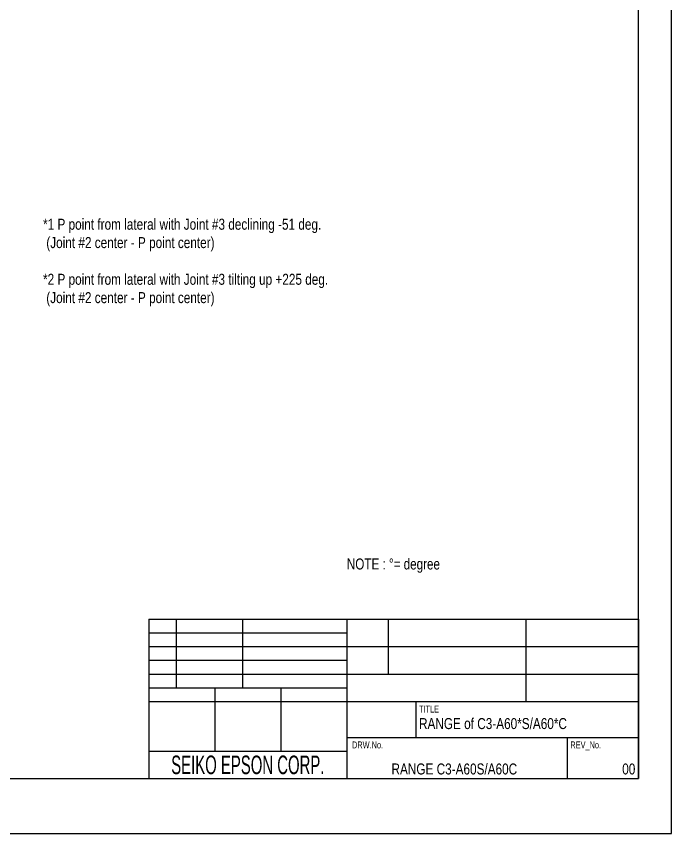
# Model space of a CAD drawing. Extents: x 0 to 4205, y 0 to 2970.
# Drawn here: x 3014 to 4205, y 0 to 1485 of the extents above; entities that cross this region are included whole.
import ezdxf
from ezdxf.enums import TextEntityAlignment as Align

# ---------------------------------------------------------------- set-up
doc = ezdxf.new("R2010")
doc.units = 0
doc.header["$LTSCALE"] = 231.275
doc.layers.get('0').update_dxf_attribs({"linetype": 'CONTINUOUS'})
doc.layers.add('91_NOTE', color=7, linetype='CONTINUOUS')
doc.styles.get("Standard").update_dxf_attribs({"font": 'txt', "width": 0.8})

msp = doc.modelspace()

# ---------------------------------------------------------------- linework, layer by layer
for p, q in [((4205, 0), (4205, 2970)), ((4145, 100), (4145, 2870)), ((3255, 390), (4145, 390)), ((3255, 390), (3255, 100)), ((3305, 390), (3305, 265)), ((3425, 390), (3425, 265)), ((3615, 390), (3615, 100)), ((3690, 390), (3690, 290)), ((3940, 390), (3940, 240)), ((4145, 390), (4145, 100)), ((3255, 365), (3615, 365)), ((3255, 340), (4145, 340)), ((3255, 315), (3615, 315)), ((3255, 290), (4145, 290)), ((3255, 265), (3615, 265)), ((3375, 265), (3375, 150)), ((3495, 265), (3495, 150)), ((3255, 240), (4145, 240)), ((3740, 240), (3740, 175)), ((3615, 175), (4145, 175)), ((4015, 175), (4015, 100)), ((3255, 150), (3615, 150)), ((150, 100), (4145, 100)), ((3255, 100), (4145, 100)), ((0, 0), (4205, 0))]:
    msp.add_line(p, q)

# ---------------------------------------------------------------- texts
at = {"width": 0.8}
for s, height, p in [('TITLE', 12.5, (3746, 220)), ('RANGE of C3-A60*S/A60*C', 20, (3746, 190)), ('REV_No.', 12.5, (4021, 155)), ('RANGE C3-A60S/A60C', 20, (3696, 107.5))]:
    msp.add_text(s, height=height, dxfattribs=at).set_placement(p)
for s, height, width, p in [('DRW.No.', 12.5, 0.8, (3652.5, 155)), ('SEIKO EPSON CORP.', 33.75, 0.6, (3435, 108.125))]:
    msp.add_text(s, height=height, dxfattribs=dict(width=width)).set_placement(p, align=Align.CENTER)
msp.add_text('00', height=20, dxfattribs=at).set_placement((4139, 107.5), align=Align.RIGHT)
at = {"layer": '91_NOTE', "width": 0.791667}
msp.add_text('NOTE : %%d= degree', height=20, dxfattribs=at).set_placement((3614.9279, 479.9788))
at = {"layer": '91_NOTE', "insert": (3062.9319, 1117.2755), "char_height": 20, "width": 928, "attachment_point": 1}
msp.add_mtext('*1 P point from lateral with Joint #3 declining -51 deg.\\P (Joint #2 center - P point center)\\P \\P*2 P point from lateral with Joint #3 tilting up +225 deg.\\P (Joint #2 center - P point center)', dxfattribs=at)

doc.saveas('drawing.dxf')
